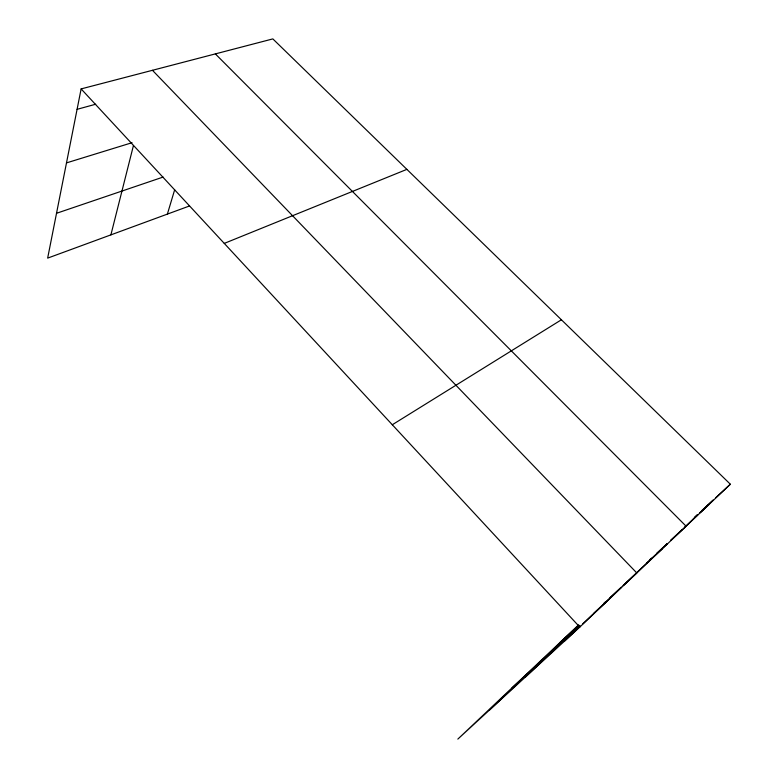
<?xml version="1.0" encoding="UTF-8"?>
<svg xmlns="http://www.w3.org/2000/svg" width="778" height="778" viewBox="0 0 778 778"><rect width="100%" height="100%" fill="white"/><g stroke="black" fill="none" stroke-linecap="round" stroke-linejoin="round"><path stroke-width="1.17" d="M578.404 625.084L457.834 739.1L579.785 627.097L730.347 484.217L272.845 38.9L81.126 88.906L47.653 258.121L189.55 205.956M110.894 234.878L133.456 145.496M167.377 214.115L174.661 189.793M489.43 710.09L578.861 625.444M525.539 676.918L579.824 625.493M564.663 640.994L580.145 626.309M582.722 623.859L621.457 587.118L609.942 597.718M623.207 585.464L667.242 543.686M682.014 529.682L670.665 540.447L686.099 526.2L215.35 53.896M684.63 527.192L697.672 514.822M699.393 513.188L713.193 500.098L701.756 510.621M694.735 517.107L697.36 514.676M715.77 497.677L730.347 484.217M693.363 518.916L697.652 514.958M700.219 512.576L708.807 504.659M559.606 642.871L578.832 625.133M649.659 559.81L651.41 558.196M656.661 553.352L667.164 543.676M646.732 563.146L662.136 548.947M511.963 687.917L578.929 626.261M603.738 603.436L605.508 601.802M623.168 585.542L636.812 572.978L152.449 70.302M593.906 613.259L609.164 599.225M392.306 424.749L561.405 319.777M224.268 243.397L406.875 169.371M56.522 213.289L163.098 177.073M66.49 162.894L132.056 142.695M77.08 109.328L95.684 104.233M81.126 88.906L579.785 627.097"/></g></svg>
